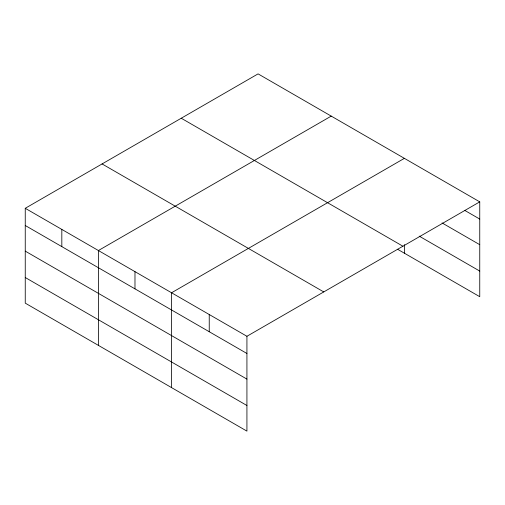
<?xml version="1.0" encoding="UTF-8"?>
<svg xmlns="http://www.w3.org/2000/svg" width="505" height="505" viewBox="0 0 505 505"><rect width="100%" height="100%" fill="white"/><g stroke="black" fill="none" stroke-linecap="round" stroke-linejoin="round"><path stroke-width="0.76" d="M25.25 208.3L246.926 336.279L246.926 431.125L25.25 303.139L25.25 208.3L258.074 73.875L479.75 201.861L479.75 296.7L397.605 249.281M331.23 116.112L98.406 250.53L98.406 345.376M404.379 158.349L171.555 292.767L171.555 387.606M246.926 336.279L479.75 201.861M464.947 210.522L479.75 219.069M442.064 222.932L479.75 244.685M419.188 236.119L479.75 271.084M181.244 118.233L402.921 246.219M102.079 163.936L323.755 291.922M25.25 225.501L246.926 353.487M25.25 251.124L246.926 379.11M25.25 277.516L246.926 405.502M404.379 244.647L404.379 253.188M209.24 314.52L209.24 331.728M134.98 271.646L134.98 288.854M61.825 229.415L61.825 246.623"/></g></svg>
